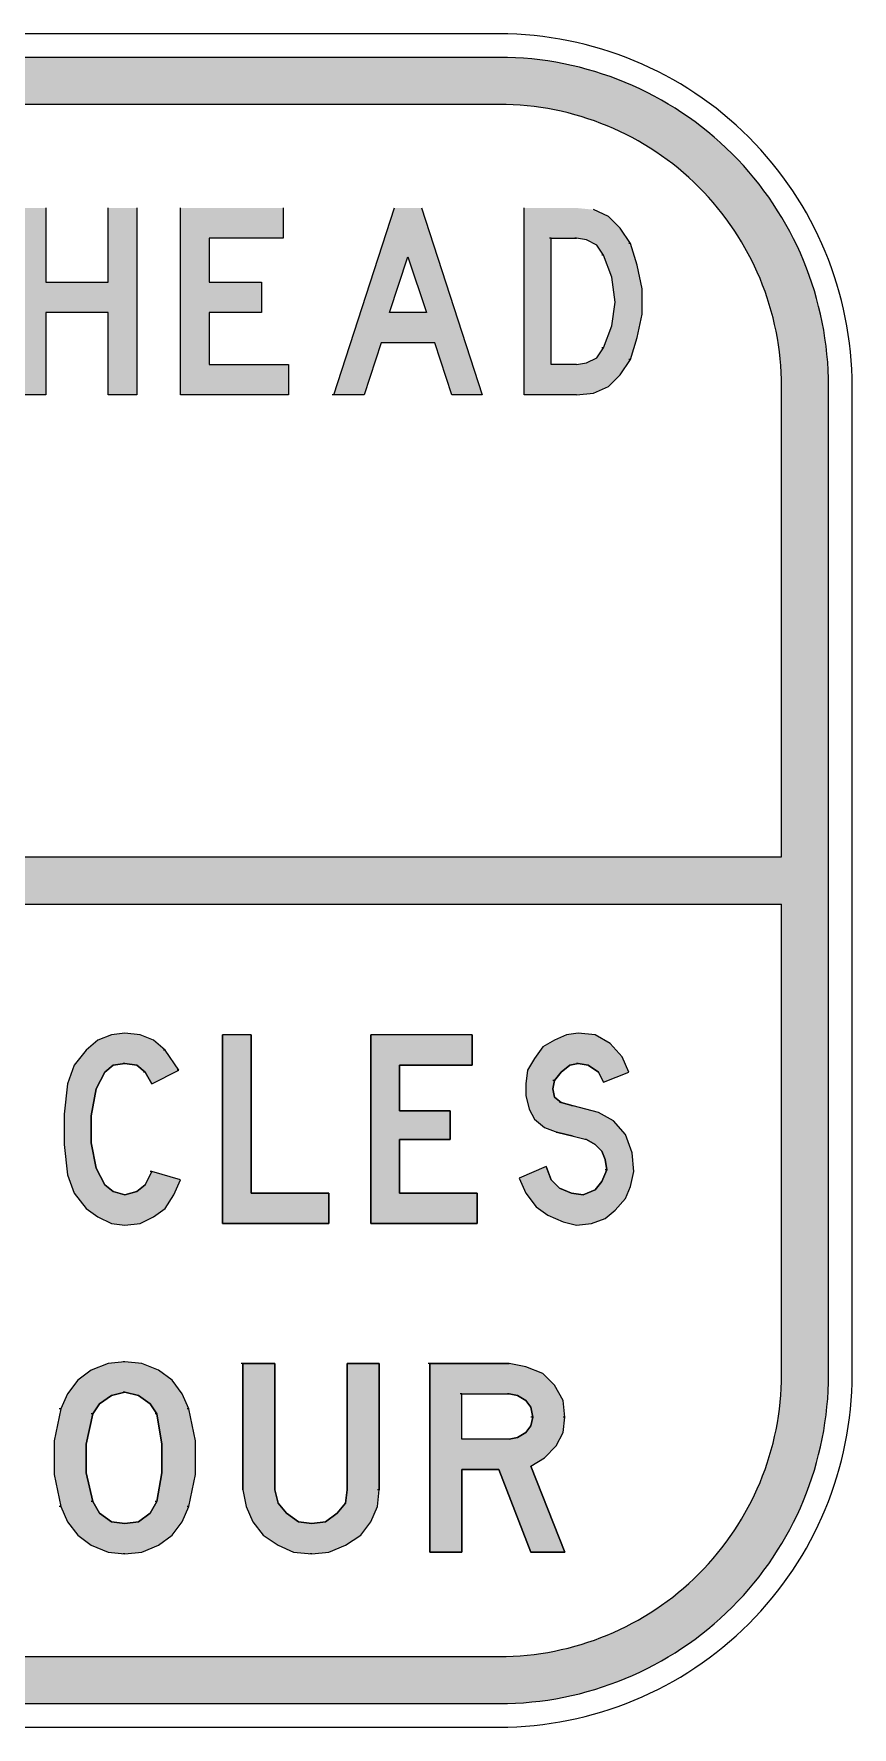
# Model space of a CAD drawing. Extents: x 54 to 189, y 168 to 250.
# Drawn here: x 153.8 to 188.5, y 177.8 to 249.8 of the extents above; entities that cross this region are included whole.
import ezdxf

# ---------------------------------------------------------------- set-up
doc = ezdxf.new("R2010")
doc.units = 0
doc.layers.get('0').update_dxf_attribs({"linetype": 'CONTINUOUS'})
doc.layers.add('L25', color=1, linetype='CONTINUOUS')
doc.layers.add('L35', color=3, linetype='CONTINUOUS')

msp = doc.modelspace()

# ---------------------------------------------------------------- hatches: boundary and pattern name
at = {"layer": 'L25', "linetype": 'Continuous'}
h = msp.add_hatch(color=256, dxfattribs=at)
edge = h.paths.add_edge_path()
edge.add_arc((83.53, 192.752), 14, 180, 270)
edge.add_line((83.53, 178.752), (173.53, 178.752))
edge.add_arc((173.53, 192.752), 14, 270, 360)
edge.add_line((187.53, 192.752), (187.53, 234.752))
edge.add_arc((173.53, 234.752), 14, 0, 90)
edge.add_line((173.53, 248.752), (83.53, 248.752))
edge.add_arc((83.53, 234.752), 14, 90, 180)
edge.add_line((69.53, 234.752), (69.53, 192.752))
edge = h.paths.add_edge_path(flags=16)
edge.add_line((185.53, 214.752), (185.53, 234.752))
edge.add_arc((173.53, 234.752), 12, 0, 90)
edge.add_line((173.53, 246.752), (83.53, 246.752))
edge.add_arc((83.53, 234.752), 12, 90, 180)
edge.add_line((71.53, 234.752), (71.53, 214.752))
edge.add_line((71.53, 214.752), (185.53, 214.752))
edge = h.paths.add_edge_path(flags=16)
edge.add_line((71.53, 212.752), (185.53, 212.752))
edge.add_line((185.53, 212.752), (185.53, 192.752))
edge.add_arc((173.53, 192.752), 12, -90, 0, ccw=False)
edge.add_line((173.53, 180.752), (83.53, 180.752))
edge.add_arc((83.53, 192.752), 12, 180, 270, ccw=False)
edge.add_line((71.53, 192.752), (71.53, 212.752))
h.paths.add_polyline_path([(54.001, 207.211), (54.001, 212.692), (57.751, 212.692), (57.751, 207.211)], flags=9)
h = msp.add_hatch(color=256, dxfattribs=at)
h.paths.add_polyline_path([(77.624, 234.399), (82.064, 234.399), (82.064, 235.688), (78.77, 235.688), (78.77, 242.348), (77.624, 242.348)])
h.paths.add_polyline_path([(88.868, 237.693), (88.868, 239.054), (88.653, 240.486), (88.438, 241.131), (88.08, 241.632), (87.579, 242.062), (87.006, 242.348), (86.361, 242.42), (85.717, 242.348), (85.144, 242.062), (84.642, 241.632), (84.284, 241.131), (84.069, 240.486), (83.855, 239.054), (83.855, 237.693), (84.069, 236.261), (84.284, 235.616), (84.642, 235.115), (85.144, 234.685), (85.717, 234.399), (86.361, 234.327), (87.006, 234.399), (87.579, 234.685), (88.08, 235.115), (88.438, 235.616), (88.653, 236.261)])
h.paths.add_polyline_path([(87.507, 236.547), (87.292, 236.046), (86.863, 235.688), (86.361, 235.545), (85.86, 235.688), (85.502, 236.046), (85.215, 236.547), (85, 237.765), (85, 238.982), (85.215, 240.2), (85.502, 240.701), (85.86, 241.059), (86.361, 241.203), (86.863, 241.059), (87.292, 240.701), (87.507, 240.2), (87.722, 238.982), (87.722, 237.765)], flags=16)
h.paths.add_polyline_path([(93.81, 239.555), (94.955, 234.399), (96.101, 234.399), (96.961, 242.348), (95.815, 242.348), (95.314, 237.98), (94.382, 242.348), (93.237, 242.348), (92.306, 237.98), (91.804, 242.348), (90.658, 242.348), (91.518, 234.399), (92.664, 234.399)])
h.paths.add_polyline_path([(103.765, 234.399), (106.701, 234.399), (107.274, 234.47), (107.847, 234.685), (108.277, 235.115), (108.635, 235.616), (108.778, 236.189), (108.778, 236.834), (108.635, 237.478), (108.277, 237.98), (107.918, 238.338), (107.489, 238.553), (107.847, 238.767), (108.205, 239.197), (108.491, 239.77), (108.563, 240.343), (108.491, 240.988), (108.205, 241.561), (107.775, 241.99), (107.274, 242.277), (106.701, 242.348), (106.629, 242.348), (103.765, 242.348)])
h.paths.add_polyline_path([(104.91, 239.197), (104.91, 241.059), (106.701, 241.059), (107.059, 240.988), (107.274, 240.701), (107.346, 240.343), (107.274, 239.913), (107.059, 239.555), (106.773, 239.269), (106.343, 239.197)], flags=16)
h.paths.add_polyline_path([(104.91, 237.908), (106.343, 237.908), (106.844, 237.765), (107.202, 237.478), (107.489, 237.049), (107.632, 236.547), (107.489, 236.118), (107.202, 235.759), (106.773, 235.688), (104.91, 235.688)], flags=16)
h.paths.add_polyline_path([(111.714, 237.908), (113.003, 237.908), (114.221, 234.399), (115.51, 234.399), (114.221, 238.051), (114.722, 238.409), (115.152, 238.911), (115.367, 239.484), (115.51, 240.128), (115.367, 240.844), (115.08, 241.417), (114.651, 241.919), (114.078, 242.277), (113.433, 242.348), (113.362, 242.348), (110.497, 242.348), (110.497, 234.399), (111.714, 234.399)])
h.paths.add_polyline_path([(111.714, 239.197), (111.714, 241.059), (113.433, 241.059), (113.72, 240.988), (114.006, 240.844), (114.221, 240.486), (114.293, 240.128), (114.221, 239.77), (114.006, 239.484), (113.72, 239.269), (113.433, 239.197)], flags=16)
h.paths.add_polyline_path([(118.518, 242.348), (117.301, 242.348), (117.301, 234.399), (118.518, 234.399)])
h.paths.add_polyline_path([(120.38, 234.399), (122.6, 234.399), (123.317, 234.47), (123.961, 234.757), (124.462, 235.258), (124.821, 235.903), (125.179, 236.834), (125.322, 237.836), (125.322, 238.911), (125.179, 239.913), (124.821, 240.844), (124.462, 241.489), (123.961, 241.99), (123.317, 242.277), (122.6, 242.348), (120.38, 242.348)])
h.paths.add_polyline_path([(121.598, 241.059), (122.6, 241.059), (123.03, 240.988), (123.46, 240.773), (123.746, 240.343), (124.104, 239.412), (124.176, 238.338), (124.104, 237.335), (123.746, 236.404), (123.46, 235.974), (123.03, 235.759), (122.6, 235.688), (121.598, 235.688)], flags=16)
h.paths.add_polyline_path([(128.258, 237.836), (128.258, 238.911), (128.401, 240.057), (128.76, 240.773), (129.189, 241.059), (129.691, 241.203), (130.12, 241.059), (130.55, 240.773), (130.765, 240.343), (131.911, 240.844), (131.696, 241.346), (131.409, 241.704), (130.837, 242.134), (130.264, 242.348), (129.691, 242.42), (129.046, 242.348), (128.473, 242.134), (127.972, 241.704), (127.47, 241.059), (127.184, 240.271), (127.041, 238.982), (127.041, 237.765), (127.184, 236.476), (127.47, 235.688), (127.972, 235.043), (128.473, 234.614), (129.046, 234.399), (129.691, 234.327), (130.264, 234.399), (130.837, 234.614), (131.409, 235.043), (131.768, 235.545), (132.054, 236.118), (132.197, 236.762), (132.197, 238.338), (129.691, 238.338), (129.691, 237.12), (130.98, 237.12), (130.908, 236.476), (130.55, 235.974), (130.12, 235.688), (129.691, 235.545), (129.189, 235.688), (128.76, 235.974), (128.401, 236.691)])
h.paths.add_polyline_path([(134.059, 234.399), (138.571, 234.399), (138.571, 235.688), (135.277, 235.688), (135.277, 237.908), (137.425, 237.908), (137.425, 239.197), (135.277, 239.197), (135.277, 241.059), (138.356, 241.059), (138.356, 242.348), (134.059, 242.348)])
h.paths.add_polyline_path([(149.314, 236.619), (150.03, 234.399), (151.32, 234.399), (148.741, 242.348), (147.524, 242.348), (144.945, 234.399), (146.235, 234.399), (146.951, 236.619)])
h.paths.add_polyline_path([(147.38, 237.908), (148.168, 240.271), (148.884, 237.908), (148.813, 237.908)], flags=16)
h.paths.add_polyline_path([(154.256, 237.908), (156.906, 237.908), (156.906, 234.399), (158.123, 234.399), (158.123, 242.348), (156.906, 242.348), (156.906, 239.197), (154.256, 239.197), (154.256, 242.348), (153.038, 242.348), (153.038, 234.399), (154.256, 234.399)])
h.paths.add_polyline_path([(159.985, 234.399), (164.569, 234.399), (164.569, 235.688), (161.203, 235.688), (161.203, 237.908), (163.423, 237.908), (163.423, 239.197), (161.203, 239.197), (161.203, 241.059), (164.354, 241.059), (164.354, 242.348), (159.985, 242.348)])
h.paths.add_polyline_path([(170.8, 236.619), (171.516, 234.399), (172.805, 234.399), (170.227, 242.348), (169.081, 242.348), (166.503, 234.399), (167.792, 234.399), (168.508, 236.619)])
h.paths.add_polyline_path([(168.866, 237.908), (169.654, 240.271), (170.442, 237.908), (170.37, 237.908)], flags=16)
h.paths.add_polyline_path([(174.596, 234.399), (176.816, 234.399), (177.532, 234.47), (178.177, 234.757), (178.678, 235.258), (179.108, 235.903), (179.394, 236.834), (179.609, 237.836), (179.609, 238.911), (179.394, 239.913), (179.108, 240.844), (178.678, 241.489), (178.177, 241.99), (177.532, 242.277), (176.816, 242.348), (174.596, 242.348)])
h.paths.add_polyline_path([(175.742, 241.059), (176.816, 241.059), (177.246, 240.988), (177.675, 240.773), (177.962, 240.343), (178.32, 239.412), (178.463, 238.338), (178.32, 237.335), (177.962, 236.404), (177.675, 235.974), (177.246, 235.759), (176.816, 235.688), (175.742, 235.688)], flags=16)
h = msp.add_hatch(color=256, dxfattribs=at)
h.paths.add_polyline_path([(106.701, 202.743), (106.701, 199.162), (107.918, 199.162), (107.918, 207.184), (106.701, 207.184), (106.701, 203.961), (104.123, 203.961), (104.123, 207.184), (102.905, 207.184), (102.905, 199.162), (104.123, 199.162), (104.123, 202.743)])
h.paths.add_polyline_path([(110.998, 207.184), (109.781, 207.184), (109.781, 199.162), (110.998, 199.162)])
h.paths.add_polyline_path([(114.078, 203.746), (114.221, 204.892), (114.651, 205.608), (115.009, 205.894), (115.51, 205.966), (116.011, 205.894), (116.441, 205.608), (116.656, 205.178), (117.802, 205.68), (117.587, 206.109), (117.229, 206.539), (116.728, 206.969), (116.155, 207.184), (115.51, 207.255), (114.866, 207.184), (114.293, 206.969), (113.791, 206.539), (113.29, 205.894), (113.003, 205.107), (112.86, 203.817), (112.86, 202.528), (113.003, 201.239), (113.29, 200.451), (113.791, 199.807), (114.293, 199.449), (114.866, 199.162), (115.51, 199.091), (116.155, 199.162), (116.728, 199.449), (117.229, 199.807), (117.659, 200.308), (117.945, 200.953), (118.088, 201.597), (118.088, 203.173), (115.51, 203.173), (115.51, 201.884), (116.871, 201.884), (116.728, 201.311), (116.441, 200.809), (116.011, 200.523), (115.51, 200.38), (115.009, 200.523), (114.651, 200.809), (114.221, 201.526), (114.078, 202.6)])
h.paths.add_polyline_path([(121.168, 202.743), (123.746, 202.743), (123.746, 199.162), (124.964, 199.162), (124.964, 207.184), (123.746, 207.184), (123.746, 203.961), (121.168, 203.961), (121.168, 207.184), (119.95, 207.184), (119.95, 199.162), (121.168, 199.162)])
h.paths.add_polyline_path([(134.059, 199.162), (134.919, 199.162), (137.211, 207.184), (135.921, 207.184), (134.489, 201.955), (132.985, 207.184), (131.768, 207.184)])
h.paths.add_polyline_path([(140.219, 202.743), (142.296, 202.743), (142.296, 203.961), (140.219, 203.961), (140.219, 205.894), (143.227, 205.894), (143.227, 207.184), (139.001, 207.184), (139.001, 199.162), (143.513, 199.162), (143.513, 200.451), (140.219, 200.451)])
h.paths.add_polyline_path([(146.521, 202.743), (149.028, 202.743), (149.028, 199.162), (150.245, 199.162), (150.245, 207.184), (149.028, 207.184), (149.028, 203.961), (146.521, 203.961), (146.521, 207.184), (145.304, 207.184), (145.304, 199.162), (146.521, 199.162)])
h.paths.add_polyline_path([(152.036, 199.162), (153.253, 199.162), (153.253, 207.184), (152.036, 207.184)])
h.paths.add_polyline_path([(155.187, 201.239), (155.473, 200.451), (155.975, 199.807), (156.476, 199.449), (157.049, 199.162), (157.622, 199.091), (158.267, 199.162), (158.839, 199.449), (159.341, 199.807), (159.699, 200.38), (159.985, 201.024), (158.768, 201.382), (158.481, 200.809), (158.123, 200.523), (157.622, 200.38), (157.121, 200.523), (156.763, 200.809), (156.404, 201.526), (156.19, 202.6), (156.19, 203.746), (156.404, 204.892), (156.763, 205.608), (157.121, 205.894), (157.622, 205.966), (158.123, 205.894), (158.481, 205.608), (158.768, 205.107), (159.914, 205.68), (159.341, 206.539), (158.839, 206.969), (158.267, 207.184), (157.622, 207.255), (157.049, 207.184), (156.476, 206.969), (155.975, 206.539), (155.473, 205.894), (155.187, 205.107), (155.044, 203.817), (155.044, 202.528)])
h.paths.add_polyline_path([(162.993, 207.184), (161.776, 207.184), (161.776, 199.162), (166.288, 199.162), (166.288, 200.451), (162.993, 200.451)])
h.paths.add_polyline_path([(169.296, 202.743), (171.444, 202.743), (171.444, 203.961), (169.296, 203.961), (169.296, 205.894), (172.375, 205.894), (172.375, 207.184), (168.078, 207.184), (168.078, 199.162), (172.59, 199.162), (172.59, 200.451), (169.296, 200.451)])
h.paths.add_polyline_path([(175.885, 204.534), (175.813, 204.892), (175.885, 205.25), (176.171, 205.608), (176.529, 205.894), (176.887, 205.966), (177.317, 205.894), (177.747, 205.608), (177.962, 205.178), (179.036, 205.608), (178.75, 206.252), (178.248, 206.825), (177.604, 207.184), (176.887, 207.255), (176.386, 207.184), (175.885, 206.969), (175.383, 206.682), (175.025, 206.181), (174.739, 205.68), (174.667, 205.107), (174.667, 204.605), (174.811, 204.032), (175.025, 203.603), (175.455, 203.244), (176.028, 203.03), (176.673, 202.886), (177.246, 202.743), (177.604, 202.528), (177.89, 202.242), (178.033, 201.884), (178.105, 201.454), (177.89, 200.953), (177.604, 200.595), (177.102, 200.38), (176.601, 200.451), (176.1, 200.666), (175.742, 201.024), (175.527, 201.597), (174.381, 201.096), (174.667, 200.451), (175.097, 199.878), (175.598, 199.52), (176.243, 199.234), (176.816, 199.091), (177.46, 199.162), (178.033, 199.377), (178.463, 199.735), (178.893, 200.237), (179.108, 200.738), (179.251, 201.382), (179.179, 202.17), (178.893, 202.958), (178.391, 203.531), (177.747, 203.889), (176.673, 204.176), (176.171, 204.319)])
h = msp.add_hatch(color=256, dxfattribs=at)
h.paths.add_polyline_path([(132.126, 185.197), (134.704, 185.197), (135.492, 185.268), (136.208, 185.626), (136.852, 186.056), (137.282, 186.701), (137.64, 187.703), (137.855, 188.706), (137.855, 189.709), (137.64, 190.711), (137.282, 191.642), (136.852, 192.287), (136.208, 192.788), (135.492, 193.075), (134.704, 193.218), (134.632, 193.218), (132.126, 193.218)])
h.paths.add_polyline_path([(133.486, 191.929), (134.704, 191.929), (135.205, 191.857), (135.707, 191.571), (135.993, 191.213), (136.423, 190.21), (136.566, 189.207), (136.423, 188.133), (135.993, 187.202), (135.707, 186.844), (135.205, 186.557), (134.704, 186.486), (133.486, 186.486)], flags=16)
h.paths.add_polyline_path([(141.221, 188.706), (143.656, 188.706), (143.656, 189.995), (141.221, 189.995), (141.221, 191.929), (144.802, 191.929), (144.802, 193.218), (139.86, 193.218), (139.86, 185.197), (145.089, 185.197), (145.089, 186.486), (141.221, 186.486)])
h.paths.add_polyline_path([(150.532, 191.929), (152.465, 191.929), (152.465, 193.218), (147.166, 193.218), (147.166, 191.929), (149.171, 191.929), (149.171, 185.197), (150.532, 185.197)])
h.paths.add_polyline_path([(154.614, 188.491), (154.9, 187.13), (155.187, 186.486), (155.617, 185.913), (156.19, 185.483), (156.906, 185.197), (157.622, 185.125), (158.338, 185.197), (159.054, 185.483), (159.627, 185.913), (160.057, 186.486), (160.343, 187.13), (160.63, 188.491), (160.63, 189.923), (160.343, 191.284), (160.057, 191.929), (159.627, 192.502), (159.054, 192.931), (158.338, 193.218), (157.622, 193.289), (156.906, 193.218), (156.19, 192.931), (155.617, 192.502), (155.187, 191.929), (154.9, 191.284), (154.614, 189.923)])
h.paths.add_polyline_path([(155.975, 189.78), (156.261, 191.069), (156.548, 191.499), (157.049, 191.857), (157.622, 192), (158.195, 191.857), (158.696, 191.499), (158.983, 191.069), (159.198, 189.78), (159.198, 188.563), (158.983, 187.345), (158.696, 186.844), (158.195, 186.486), (157.622, 186.414), (157.049, 186.486), (156.548, 186.844), (156.261, 187.345), (155.975, 188.563)], flags=16)
h.paths.add_polyline_path([(162.635, 187.846), (162.779, 187.13), (163.065, 186.486), (163.495, 185.913), (164.139, 185.483), (164.784, 185.197), (165.572, 185.125), (166.288, 185.197), (167.004, 185.483), (167.649, 185.913), (168.078, 186.486), (168.365, 187.13), (168.436, 187.846), (168.436, 193.218), (167.076, 193.218), (167.076, 187.846), (167.004, 187.273), (166.646, 186.844), (166.145, 186.486), (165.572, 186.414), (164.999, 186.486), (164.497, 186.844), (164.139, 187.273), (163.996, 187.846), (163.996, 193.218), (162.635, 193.218)])
h.paths.add_polyline_path([(171.946, 188.706), (173.521, 188.706), (174.882, 185.197), (176.315, 185.197), (174.882, 188.849), (175.455, 189.207), (175.956, 189.709), (176.243, 190.281), (176.315, 190.926), (176.243, 191.642), (175.885, 192.287), (175.383, 192.788), (174.667, 193.075), (173.951, 193.218), (173.879, 193.218), (170.585, 193.218), (170.585, 185.197), (171.946, 185.197)])
h.paths.add_polyline_path([(171.946, 189.995), (171.946, 191.929), (173.951, 191.929), (174.309, 191.857), (174.667, 191.642), (174.882, 191.356), (174.954, 190.926), (174.882, 190.568), (174.667, 190.281), (174.309, 190.067), (173.951, 189.995)], flags=16)

# ---------------------------------------------------------------- linework, layer by layer
at = {"color": 1}
for p, q in [((154.256, 242.348), (154.256, 239.197)), ((156.906, 239.197), (156.906, 242.348)), ((158.123, 242.348), (158.123, 234.399)), ((159.985, 234.399), (159.985, 242.348)), ((164.354, 242.348), (164.354, 241.059)), ((166.503, 234.399), (169.081, 242.348)), ((170.227, 242.348), (172.805, 234.399)), ((174.596, 234.399), (174.596, 242.348)), ((178.177, 241.99), (177.532, 242.277)), ((178.678, 241.489), (178.177, 241.99)), ((179.108, 240.844), (178.678, 241.489)), ((164.354, 241.059), (161.203, 241.059)), ((161.203, 241.059), (161.203, 239.197)), ((175.742, 241.059), (175.67, 241.059)), ((175.742, 241.059), (176.816, 241.059)), ((175.742, 235.688), (175.742, 241.059)), ((176.816, 241.059), (176.744, 241.059)), ((176.816, 241.059), (176.744, 241.059)), ((177.246, 240.988), (176.816, 241.059)), ((177.675, 240.773), (177.246, 240.988)), ((177.962, 240.343), (177.675, 240.773)), ((179.108, 240.844), (179.036, 240.844)), ((179.394, 239.913), (179.108, 240.844)), ((168.866, 237.908), (169.654, 240.271)), ((169.654, 240.271), (170.442, 237.908)), ((177.962, 240.343), (177.89, 240.343)), ((178.32, 239.412), (177.962, 240.343)), ((179.609, 238.911), (179.394, 239.913)), ((154.256, 239.197), (156.906, 239.197)), ((161.203, 239.197), (163.423, 239.197)), ((163.423, 239.197), (163.423, 237.908)), ((178.463, 238.338), (178.32, 239.412)), ((178.32, 237.335), (178.463, 238.338)), ((179.609, 237.836), (179.609, 238.911)), ((156.906, 237.908), (154.256, 237.908)), ((154.256, 237.908), (154.256, 234.399)), ((156.906, 234.399), (156.906, 237.908)), ((163.423, 237.908), (161.203, 237.908)), ((161.203, 237.908), (161.203, 235.688)), ((170.442, 237.908), (168.866, 237.908)), ((170.442, 237.908), (170.37, 237.908)), ((179.394, 236.834), (179.609, 237.836)), ((177.962, 236.404), (178.32, 237.335)), ((168.508, 236.619), (167.792, 234.399)), ((170.8, 236.619), (168.508, 236.619)), ((171.516, 234.399), (170.8, 236.619)), ((177.675, 235.974), (177.962, 236.404)), ((177.962, 236.404), (177.89, 236.404)), ((179.108, 235.903), (179.394, 236.834)), ((161.203, 235.688), (164.569, 235.688)), ((164.569, 235.688), (164.569, 234.399)), ((176.816, 235.688), (175.742, 235.688)), ((176.816, 235.688), (177.246, 235.759)), ((177.246, 235.759), (177.675, 235.974)), ((178.678, 235.258), (179.108, 235.903)), ((179.108, 235.903), (179.036, 235.903)), ((177.532, 234.47), (178.177, 234.757)), ((178.177, 234.757), (178.678, 235.258)), ((154.256, 234.399), (153.038, 234.399)), ((158.123, 234.399), (156.906, 234.399)), ((164.569, 234.399), (159.985, 234.399)), ((166.503, 234.399), (166.431, 234.399)), ((167.792, 234.399), (166.503, 234.399)), ((172.805, 234.399), (171.516, 234.399)), ((176.816, 234.399), (174.596, 234.399)), ((176.816, 234.399), (177.532, 234.47)), ((156.476, 206.969), (155.975, 206.539)), ((157.049, 207.184), (156.476, 206.969)), ((158.839, 206.969), (158.267, 207.184)), ((159.341, 206.539), (158.839, 206.969)), ((161.776, 199.162), (161.776, 207.184)), ((162.993, 207.184), (162.993, 200.451)), ((168.078, 199.162), (168.078, 207.184)), ((172.375, 207.184), (172.375, 205.894)), ((175.383, 206.682), (175.025, 206.181)), ((175.885, 206.969), (175.383, 206.682)), ((176.386, 207.184), (175.885, 206.969)), ((178.248, 206.825), (177.604, 207.184)), ((178.75, 206.252), (178.248, 206.825)), ((155.975, 206.539), (155.473, 205.894)), ((157.622, 205.966), (157.121, 205.894)), ((157.622, 205.966), (157.55, 205.966)), ((158.123, 205.894), (157.622, 205.966)), ((159.341, 206.539), (159.269, 206.539)), ((159.914, 205.68), (159.341, 206.539)), ((175.025, 206.181), (174.739, 205.68)), ((176.887, 205.966), (176.529, 205.894)), ((176.887, 205.966), (176.816, 205.966)), ((177.317, 205.894), (176.887, 205.966)), ((179.036, 205.608), (178.75, 206.252)), ((155.473, 205.894), (155.187, 205.107)), ((156.763, 205.608), (156.404, 204.892)), ((157.121, 205.894), (156.763, 205.608)), ((158.481, 205.608), (158.123, 205.894)), ((158.481, 205.608), (158.41, 205.608)), ((158.768, 205.107), (158.481, 205.608)), ((158.768, 205.107), (159.914, 205.68)), ((159.914, 205.68), (159.842, 205.68)), ((172.375, 205.894), (169.296, 205.894)), ((169.296, 205.894), (169.296, 203.961)), ((174.739, 205.68), (174.667, 205.107)), ((175.885, 205.25), (175.813, 204.892)), ((175.885, 205.25), (175.813, 205.25)), ((176.171, 205.608), (175.885, 205.25)), ((176.529, 205.894), (176.171, 205.608)), ((177.747, 205.608), (177.317, 205.894)), ((177.962, 205.178), (177.747, 205.608)), ((177.962, 205.178), (179.036, 205.608)), ((155.187, 205.107), (155.044, 203.817)), ((156.404, 204.892), (156.19, 203.746)), ((174.667, 205.107), (174.667, 204.605)), ((174.667, 204.605), (174.811, 204.032)), ((175.813, 204.892), (175.885, 204.534)), ((175.885, 204.534), (176.171, 204.319)), ((155.044, 203.817), (155.044, 202.528)), ((169.296, 203.961), (171.444, 203.961)), ((171.444, 203.961), (171.444, 202.743)), ((174.811, 204.032), (175.025, 203.603)), ((176.171, 204.319), (176.1, 204.319)), ((176.171, 204.319), (176.673, 204.176)), ((176.673, 204.176), (176.601, 204.176)), ((176.673, 204.176), (176.601, 204.176)), ((177.747, 203.889), (176.673, 204.176)), ((178.391, 203.531), (177.747, 203.889)), ((156.19, 203.746), (156.19, 202.6)), ((175.025, 203.603), (175.455, 203.244)), ((175.455, 203.244), (176.028, 203.03)), ((178.893, 202.958), (178.391, 203.531)), ((155.044, 202.528), (155.187, 201.239)), ((156.19, 202.6), (156.404, 201.526)), ((171.444, 202.743), (169.296, 202.743)), ((169.296, 202.743), (169.296, 200.451)), ((176.028, 203.03), (175.956, 203.03)), ((176.028, 203.03), (175.956, 203.03)), ((176.673, 202.886), (176.028, 203.03)), ((176.673, 202.886), (177.246, 202.743)), ((177.246, 202.743), (177.174, 202.743)), ((177.246, 202.743), (177.174, 202.743)), ((177.604, 202.528), (177.246, 202.743)), ((177.89, 202.242), (177.604, 202.528)), ((179.179, 202.17), (178.893, 202.958)), ((178.033, 201.884), (177.89, 202.242)), ((178.105, 201.454), (178.033, 201.884)), ((179.251, 201.382), (179.179, 202.17)), ((155.187, 201.239), (155.473, 200.451)), ((156.404, 201.526), (156.763, 200.809)), ((158.481, 200.809), (158.768, 201.382)), ((158.768, 201.382), (158.696, 201.382)), ((158.768, 201.382), (158.696, 201.382)), ((159.985, 201.024), (158.768, 201.382)), ((159.699, 200.38), (159.985, 201.024)), ((175.527, 201.597), (174.381, 201.096)), ((174.381, 201.096), (174.667, 200.451)), ((175.527, 201.597), (175.742, 201.024)), ((175.742, 201.024), (176.1, 200.666)), ((177.604, 200.595), (177.89, 200.953)), ((177.89, 200.953), (178.105, 201.454)), ((178.105, 201.454), (178.033, 201.454)), ((179.108, 200.738), (179.251, 201.382)), ((155.473, 200.451), (155.975, 199.807)), ((156.763, 200.809), (157.121, 200.523)), ((157.121, 200.523), (157.622, 200.38)), ((157.622, 200.38), (158.123, 200.523)), ((158.123, 200.523), (158.481, 200.809)), ((159.341, 199.807), (159.699, 200.38)), ((162.993, 200.451), (166.288, 200.451)), ((166.288, 200.451), (166.288, 199.162)), ((169.296, 200.451), (172.59, 200.451)), ((172.59, 200.451), (172.59, 199.162)), ((174.667, 200.451), (175.097, 199.878)), ((176.1, 200.666), (176.601, 200.451)), ((176.601, 200.451), (177.102, 200.38)), ((177.102, 200.38), (177.031, 200.38)), ((177.102, 200.38), (177.604, 200.595)), ((178.463, 199.735), (178.893, 200.237)), ((178.893, 200.237), (179.108, 200.738)), ((155.975, 199.807), (156.476, 199.449)), ((156.476, 199.449), (157.049, 199.162)), ((158.267, 199.162), (158.839, 199.449)), ((158.839, 199.449), (159.341, 199.807)), ((175.097, 199.878), (175.598, 199.52)), ((175.598, 199.52), (176.243, 199.234)), ((178.033, 199.377), (178.463, 199.735)), ((157.049, 199.162), (157.622, 199.091)), ((157.622, 199.091), (158.267, 199.162)), ((166.288, 199.162), (161.776, 199.162)), ((172.59, 199.162), (168.078, 199.162)), ((176.243, 199.234), (176.816, 199.091)), ((176.816, 199.091), (177.46, 199.162)), ((177.46, 199.162), (178.033, 199.377)), ((156.906, 193.218), (156.19, 192.931)), ((157.622, 193.289), (156.906, 193.218)), ((157.622, 193.289), (157.55, 193.289)), ((158.338, 193.218), (157.622, 193.289)), ((159.054, 192.931), (158.338, 193.218)), ((162.635, 193.218), (162.564, 193.218)), ((162.635, 193.218), (163.996, 193.218)), ((162.635, 187.846), (162.635, 193.218)), ((163.996, 193.218), (163.996, 187.846)), ((167.076, 187.846), (167.076, 193.218)), ((167.076, 193.218), (168.436, 193.218)), ((168.436, 193.218), (168.436, 187.846)), ((170.585, 193.218), (170.513, 193.218)), ((170.585, 193.218), (173.951, 193.218)), ((170.585, 185.197), (170.585, 193.218)), ((173.951, 193.218), (173.879, 193.218)), ((173.951, 193.218), (173.879, 193.218)), ((174.667, 193.075), (173.951, 193.218)), ((175.383, 192.788), (174.667, 193.075)), ((155.617, 192.502), (155.187, 191.929)), ((156.19, 192.931), (155.617, 192.502)), ((159.627, 192.502), (159.054, 192.931)), ((160.057, 191.929), (159.627, 192.502)), ((175.885, 192.287), (175.383, 192.788)), ((176.243, 191.642), (175.885, 192.287)), ((155.187, 191.929), (154.9, 191.284)), ((157.049, 191.857), (156.548, 191.499)), ((157.622, 192), (157.049, 191.857)), ((157.622, 192), (157.55, 192)), ((158.195, 191.857), (157.622, 192)), ((158.696, 191.499), (158.195, 191.857)), ((160.343, 191.284), (160.057, 191.929)), ((171.946, 191.929), (171.874, 191.929)), ((171.946, 191.929), (173.951, 191.929)), ((171.946, 189.995), (171.946, 191.929)), ((173.951, 191.929), (173.879, 191.929)), ((173.951, 191.929), (173.879, 191.929)), ((174.309, 191.857), (173.951, 191.929)), ((174.667, 191.642), (174.309, 191.857)), ((174.882, 191.356), (174.667, 191.642)), ((176.315, 190.926), (176.243, 191.642)), ((154.9, 191.284), (154.614, 189.923)), ((154.9, 191.284), (154.829, 191.284)), ((156.261, 191.069), (155.975, 189.78)), ((156.261, 191.069), (156.19, 191.069)), ((156.548, 191.499), (156.261, 191.069)), ((158.983, 191.069), (158.696, 191.499)), ((158.983, 191.069), (158.911, 191.069)), ((159.198, 189.78), (158.983, 191.069)), ((160.343, 191.284), (160.272, 191.284)), ((160.63, 189.923), (160.343, 191.284)), ((174.954, 190.926), (174.882, 191.356)), ((174.882, 190.568), (174.954, 190.926)), ((174.954, 190.926), (174.882, 190.926)), ((176.243, 190.281), (176.315, 190.926)), ((176.315, 190.926), (176.243, 190.926)), ((174.309, 190.067), (174.667, 190.281)), ((174.667, 190.281), (174.882, 190.568)), ((175.956, 189.709), (176.243, 190.281)), ((154.614, 189.923), (154.614, 188.491)), ((155.975, 189.78), (155.975, 188.563)), ((159.198, 188.563), (159.198, 189.78)), ((160.63, 188.491), (160.63, 189.923)), ((173.951, 189.995), (171.946, 189.995)), ((173.951, 189.995), (174.309, 190.067)), ((175.455, 189.207), (175.956, 189.709)), ((173.521, 188.706), (171.946, 188.706)), ((171.946, 188.706), (171.946, 185.197)), ((174.882, 185.197), (173.521, 188.706)), ((174.882, 188.849), (175.455, 189.207)), ((174.882, 188.849), (176.315, 185.197)), ((154.614, 188.491), (154.9, 187.13)), ((155.975, 188.563), (156.261, 187.345)), ((158.983, 187.345), (159.198, 188.563)), ((160.343, 187.13), (160.63, 188.491)), ((156.261, 187.345), (156.19, 187.345)), ((156.261, 187.345), (156.548, 186.844)), ((158.696, 186.844), (158.983, 187.345)), ((158.983, 187.345), (158.911, 187.345)), ((162.635, 187.846), (162.779, 187.13)), ((163.996, 187.846), (164.139, 187.273)), ((164.139, 187.273), (164.497, 186.844)), ((166.646, 186.844), (167.004, 187.273)), ((167.004, 187.273), (167.076, 187.846)), ((168.436, 187.846), (168.365, 187.846)), ((168.365, 187.13), (168.436, 187.846)), ((168.436, 187.846), (168.365, 187.846)), ((154.9, 187.13), (154.829, 187.13)), ((154.9, 187.13), (155.187, 186.486)), ((155.187, 186.486), (155.617, 185.913)), ((156.548, 186.844), (157.049, 186.486)), ((157.049, 186.486), (157.622, 186.414)), ((157.622, 186.414), (158.195, 186.486)), ((158.195, 186.486), (158.696, 186.844)), ((159.627, 185.913), (160.057, 186.486)), ((160.057, 186.486), (160.343, 187.13)), ((160.343, 187.13), (160.272, 187.13)), ((162.779, 187.13), (163.065, 186.486)), ((163.065, 186.486), (163.495, 185.913)), ((164.497, 186.844), (164.999, 186.486)), ((164.999, 186.486), (165.572, 186.414)), ((165.572, 186.414), (166.145, 186.486)), ((166.145, 186.486), (166.646, 186.844)), ((167.649, 185.913), (168.078, 186.486)), ((168.078, 186.486), (168.365, 187.13)), ((155.617, 185.913), (156.19, 185.483)), ((157.622, 186.414), (157.55, 186.414)), ((159.054, 185.483), (159.627, 185.913)), ((163.495, 185.913), (164.139, 185.483)), ((167.004, 185.483), (167.649, 185.913)), ((156.19, 185.483), (156.906, 185.197)), ((156.906, 185.197), (157.622, 185.125)), ((157.622, 185.125), (157.55, 185.125)), ((157.622, 185.125), (158.338, 185.197)), ((158.338, 185.197), (159.054, 185.483)), ((164.139, 185.483), (164.784, 185.197)), ((164.784, 185.197), (165.572, 185.125)), ((165.572, 185.125), (165.5, 185.125)), ((165.572, 185.125), (166.288, 185.197)), ((166.288, 185.197), (167.004, 185.483)), ((171.946, 185.197), (170.585, 185.197)), ((176.315, 185.197), (174.882, 185.197))]:
    msp.add_line(p, q, dxfattribs=at)
at = {"layer": 'L25', "linetype": 'Continuous'}
for points in [[(156.19, 202.6), (156.19, 203.746), (156.404, 204.892), (156.763, 205.608), (157.121, 205.894), (157.622, 205.966), (158.123, 205.894), (158.481, 205.608), (158.768, 205.107), (159.914, 205.68), (159.341, 206.539), (158.839, 206.969), (158.267, 207.184), (157.622, 207.255), (157.049, 207.184), (156.476, 206.969), (155.975, 206.539), (155.473, 205.894), (155.187, 205.107), (155.044, 203.817), (155.044, 202.528), (155.187, 201.239), (155.473, 200.451), (155.975, 199.807), (156.476, 199.449), (157.049, 199.162), (157.622, 199.091), (158.267, 199.162), (158.839, 199.449), (159.341, 199.807), (159.699, 200.38), (159.985, 201.024), (158.768, 201.382), (158.481, 200.809), (158.123, 200.523), (157.622, 200.38), (157.121, 200.523), (156.763, 200.809), (156.404, 201.526)], [(162.993, 207.184), (161.776, 207.184), (161.776, 199.162), (166.288, 199.162), (166.288, 200.451), (162.993, 200.451)], [(171.444, 203.961), (169.296, 203.961), (169.296, 205.894), (172.375, 205.894), (172.375, 207.184), (168.078, 207.184), (168.078, 199.162), (172.59, 199.162), (172.59, 200.451), (169.296, 200.451), (169.296, 202.743), (171.444, 202.743)], [(176.171, 204.319), (175.885, 204.534), (175.813, 204.892), (175.885, 205.25), (176.171, 205.608), (176.529, 205.894), (176.887, 205.966), (177.317, 205.894), (177.747, 205.608), (177.962, 205.178), (179.036, 205.608), (178.75, 206.252), (178.248, 206.825), (177.604, 207.184), (176.887, 207.255), (176.386, 207.184), (175.885, 206.969), (175.383, 206.682), (175.025, 206.181), (174.739, 205.68), (174.667, 205.107), (174.667, 204.605), (174.811, 204.032), (175.025, 203.603), (175.455, 203.244), (176.028, 203.03), (176.673, 202.886), (177.246, 202.743), (177.604, 202.528), (177.89, 202.242), (178.033, 201.884), (178.105, 201.454), (177.89, 200.953), (177.604, 200.595), (177.102, 200.38), (176.601, 200.451), (176.1, 200.666), (175.742, 201.024), (175.527, 201.597), (174.381, 201.096), (174.667, 200.451), (175.097, 199.878), (175.598, 199.52), (176.243, 199.234), (176.816, 199.091), (177.46, 199.162), (178.033, 199.377), (178.463, 199.735), (178.893, 200.237), (179.108, 200.738), (179.251, 201.382), (179.179, 202.17), (178.893, 202.958), (178.391, 203.531), (177.747, 203.889), (176.673, 204.176)], [(160.63, 189.923), (160.343, 191.284), (160.057, 191.929), (159.627, 192.502), (159.054, 192.931), (158.338, 193.218), (157.622, 193.289), (156.906, 193.218), (156.19, 192.931), (155.617, 192.502), (155.187, 191.929), (154.9, 191.284), (154.614, 189.923), (154.614, 188.491), (154.9, 187.13), (155.187, 186.486), (155.617, 185.913), (156.19, 185.483), (156.906, 185.197), (157.622, 185.125), (158.338, 185.197), (159.054, 185.483), (159.627, 185.913), (160.057, 186.486), (160.343, 187.13), (160.63, 188.491)], [(163.996, 193.218), (162.635, 193.218), (162.635, 187.846), (162.779, 187.13), (163.065, 186.486), (163.495, 185.913), (164.139, 185.483), (164.784, 185.197), (165.572, 185.125), (166.288, 185.197), (167.004, 185.483), (167.649, 185.913), (168.078, 186.486), (168.365, 187.13), (168.436, 187.846), (168.436, 193.218), (167.076, 193.218), (167.076, 187.846), (167.004, 187.273), (166.646, 186.844), (166.145, 186.486), (165.572, 186.414), (164.999, 186.486), (164.497, 186.844), (164.139, 187.273), (163.996, 187.846)], [(175.455, 189.207), (175.956, 189.709), (176.243, 190.281), (176.315, 190.926), (176.243, 191.642), (175.885, 192.287), (175.383, 192.788), (174.667, 193.075), (173.951, 193.218), (173.879, 193.218), (170.585, 193.218), (170.585, 185.197), (171.946, 185.197), (171.946, 188.706), (173.521, 188.706), (174.882, 185.197), (176.315, 185.197), (174.882, 188.849)], [(155.975, 189.78), (156.261, 191.069), (156.548, 191.499), (157.049, 191.857), (157.622, 192), (158.195, 191.857), (158.696, 191.499), (158.983, 191.069), (159.198, 189.78), (159.198, 188.563), (158.983, 187.345), (158.696, 186.844), (158.195, 186.486), (157.622, 186.414), (157.049, 186.486), (156.548, 186.844), (156.261, 187.345), (155.975, 188.563)], [(171.946, 189.995), (171.946, 191.929), (173.951, 191.929), (174.309, 191.857), (174.667, 191.642), (174.882, 191.356), (174.954, 190.926), (174.882, 190.568), (174.667, 190.281), (174.309, 190.067), (173.951, 189.995)]]:
    msp.add_lwpolyline(points, close=True, dxfattribs=at)
at = {"layer": 'L35'}
for p, q in [((71.53, 214.752), (185.53, 214.752)), ((71.53, 212.752), (185.53, 212.752))]:
    msp.add_line(p, q, dxfattribs=at)
for points in [[(68.53, 192.752, 0.414214), (83.53, 177.752), (173.53, 177.752, 0.414214), (188.53, 192.752), (188.53, 234.752, 0.414214), (173.53, 249.752), (83.53, 249.752, 0.414214), (68.53, 234.752)], [(69.53, 192.752, 0.414214), (83.53, 178.752), (173.53, 178.752, 0.414214), (187.53, 192.752), (187.53, 234.752, 0.414214), (173.53, 248.752), (83.53, 248.752, 0.414214), (69.53, 234.752)]]:
    msp.add_lwpolyline(points, format="xyb", close=True, dxfattribs=at)
for points in [[(185.53, 214.752), (185.53, 234.752, 0.414214), (173.53, 246.752), (83.53, 246.752, 0.414214), (71.53, 234.752), (71.53, 214.752)], [(71.53, 212.752), (71.53, 192.752, 0.414214), (83.53, 180.752), (173.53, 180.752, 0.414214), (185.53, 192.752), (185.53, 212.752)]]:
    msp.add_lwpolyline(points, format="xyb", dxfattribs=at)

doc.saveas('drawing.dxf')
